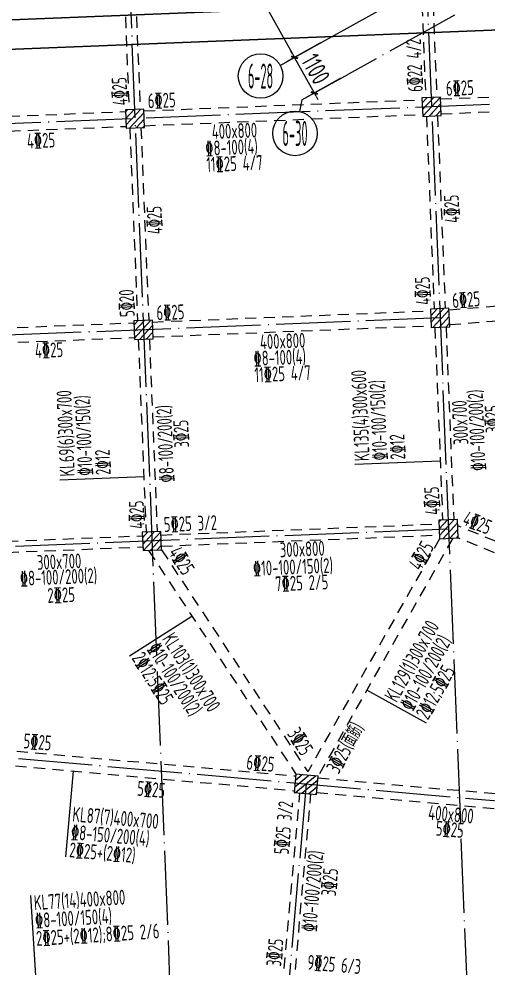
# Model space of a CAD drawing. Header units: millimetres. Extents: x 64473 to 386235, y 427387 to 703525.
# Drawn here: x 197727 to 210368, y 507170 to 532766 of the extents above; entities that cross this region are included whole.
import ezdxf
from ezdxf.enums import TextEntityAlignment as Align

# ---------------------------------------------------------------- set-up
doc = ezdxf.new("R2010")
doc.units = ezdxf.units.MM
doc.header["$LTSCALE"] = 100
doc.header["$PDMODE"] = 35
doc.header["$PDSIZE"] = 200
doc.linetypes.add('3', pattern=[5, 3, -2])
doc.linetypes.add('DOTE', pattern=[2.42, 2, -0.2, 0.02, -0.2])
for name, color, linetype in [('B-TEXT', 7, 'Continuous'), ('COLU', 7, 'Continuous'), ('h斜线-柱', 7, 'Continuous'), ('L-AXIS', 3, 'Continuous'), ('L-dote', 253, 'DOTE'), ('垂直标注', 31, 'Continuous'), ('垂直钢筋', 27, 'Continuous'), ('梁虚线', 4, '3'), ('水平标注', 2, 'Continuous'), ('水平钢筋', 30, 'Continuous')]:
    doc.layers.add(name, color=color, linetype=linetype)
doc.styles.add('_TCH_AXIS', font='tssdeng.shx', dxfattribs={"width": 0.7, "bigfont": 'tssdchn.shx'})
doc.styles.add('COMPLEX', font='tssdeng.shx', dxfattribs={"width": 0.7, "bigfont": 'tssdchn.shx'})
doc.styles.get("Standard").update_dxf_attribs({"font": 'tssdeng.shx', "width": 0.7, "bigfont": 'tssdchn.shx'})
doc.styles.add('TSSD_Dimension', font='Tssdeng.shx', dxfattribs={"width": 0.7, "bigfont": 'tssdchn.shx'})
doc.dimstyles.new('TSSD_100_100$0', dxfattribs={"dimtxt": 300, "dimasz": 100, "dimexe": 250, "dimexo": 250, "dimgap": 100, "dimtad": 1, "dimdec": 0, "dimzin": 0, "dimdsep": 46, "dimtxsty": 'TSSD_Dimension', "dimblk": '_tsdbk', "dimblk1": '_tsdbk', "dimblk2": '_tsdbk', "dimsah": 1, "dimcen": 0, "dimclrt": 7, "dimadec": 0, "dimazin": 0, "dimtfac": 1, "dimtdec": 0, "dimtix": 1, "dimtmove": 2, "dimatfit": 3, "dimldrblk": '_tsdbk', "dimfxl": 1, "dimtolj": 1, "dimtzin": 0, "dimarcsym": 0})
pattern_1 = [(47.298773, (-467527.32, -323147.44), (-93.332309, 86.128277), [])]

# ---------------------------------------------------------------- blocks, each defined once
blk = doc.blocks.new('_tsdbk')
blk.add_line((-1, 0), (0, 0))
at = {"const_width": 0.5}
blk.add_lwpolyline([(-0.7, -0.7), (0.7, 0.7)], dxfattribs=at)
blk = doc.blocks.new('*D82')
at = {"layer": 'Defpoints', "color": 0}
for p in [(206070, 532240), (205154, 531731), (206604, 531278)]:
    blk.add_point(p, dxfattribs=at)
at = {"layer": 'L-AXIS', "color": 0, "lineweight": -2}
for p, q in [((205851, 532118), (204936, 531610)), ((205106, 531818), (205057, 531906)), ((205688, 530769), (205154, 531731)), ((206386, 531157), (205470, 530648)), ((205737, 530682), (205785, 530594))]:
    blk.add_line(p, q, dxfattribs=at)
at = {"layer": 'L-AXIS', "color": 0, "lineweight": -2, "xscale": 100, "yscale": 100, "zscale": 100}
for p, rotation in [((205154, 531731), 299.0453740275307), ((205688, 530769), 119.0453740275307)]:
    blk.add_blockref('_tsdbk', p, dxfattribs=dict(at, rotation=rotation))
at = {"layer": 'L-AXIS', "color": 7, "insert": (205727, 531420), "char_height": 500, "attachment_point": 5, "rotation": 299.0454, "style": 'TSSD_Dimension'}
blk.add_mtext('\\A1;1100', dxfattribs=at)
blk = doc.blocks.new('*D105')
at = {"layer": 'Defpoints', "color": 0}
for p in [(204371, 535299), (203455, 534791), (206070, 532240)]:
    blk.add_point(p, dxfattribs=at)
at = {"layer": 'L-AXIS', "color": 0, "lineweight": -2}
for p, q in [((204152, 535178), (203236, 534669)), ((205106, 531818), (203503, 534703)), ((205851, 532118), (204936, 531610))]:
    blk.add_line(p, q, dxfattribs=at)
at = {"layer": 'L-AXIS', "color": 0, "lineweight": -2, "xscale": 100, "yscale": 100, "zscale": 100}
for p, rotation in [((203455, 534791), 119.0453740275307), ((205154, 531731), 299.0453740275307)]:
    blk.add_blockref('_tsdbk', p, dxfattribs=dict(at, rotation=rotation))
at = {"layer": 'L-AXIS', "color": 7, "insert": (204611, 533431), "char_height": 500, "attachment_point": 5, "rotation": 299.0454, "style": 'TSSD_Dimension'}
blk.add_mtext('\\A1;3500', dxfattribs=at)
blk = doc.blocks.new('_AXISO')
blk.add_circle((0, 0), 0.5)
at = {"layer": 'B-TEXT', "style": 'COMPLEX', "width": 1.450893}
blk.add_attdef('A', text='', height=0.56, dxfattribs=at).set_placement((0.249375, -0.28), (0.749375, -0.28), align=Align.FIT)
blk = doc.blocks.new('后浇带现场')
at = {"color": 6, "lineweight": 30}
for points in [[(662200, 674230), (718557, 674230), (718557, 624270), (707583, 624270), (707286, 620897), (700215, 616964), (698139, 620873), (664797, 619534)], [(662200, 673430), (717757, 673430), (717757, 625070), (706851, 625070), (706526, 621390), (700538, 618060), (698609, 621692), (664765, 620333)]]:
    blk.add_lwpolyline(points, dxfattribs=at)

msp = doc.modelspace()

# ---------------------------------------------------------------- hatches: boundary and pattern name
at = {"layer": 'h斜线-柱'}
h = msp.add_hatch(dxfattribs=at)
h.set_pattern_fill('ANSI31', color=256, scale=40, angle=2.29877, style=0)
h.set_pattern_definition(pattern_1)
h.paths.add_polyline_path([(208607.6, 530138.8), (209107.2, 530158.8), (209087.2, 530658.4), (208587.6, 530638.4)])
h = msp.add_hatch(dxfattribs=at)
h.set_pattern_fill('ANSI31', color=256, scale=40, angle=2.29877, style=0)
h.set_pattern_definition(pattern_1)
h.paths.add_polyline_path([(200614.1, 529817.9), (201113.7, 529838), (201093.6, 530337.6), (200594, 530317.5)])
h = msp.add_hatch(dxfattribs=at)
h.set_pattern_fill('ANSI31', color=256, scale=40, angle=2.29877, style=0)
h.set_pattern_definition(pattern_1)
h.paths.add_polyline_path([(208836.2, 524443.4), (209335.8, 524463.4), (209315.8, 524963), (208816.2, 524943)])
h = msp.add_hatch(dxfattribs=at)
h.set_pattern_fill('ANSI31', color=256, scale=40, angle=2.29877, style=0)
h.set_pattern_definition(pattern_1)
h.paths.add_polyline_path([(200842.7, 524122.5), (201342.3, 524142.5), (201322.2, 524642.1), (200822.6, 524622.1)])
h = msp.add_hatch(dxfattribs=at)
h.set_pattern_fill('ANSI31', color=256, scale=40, angle=2.29877, style=0)
h.set_pattern_definition(pattern_1)
h.paths.add_polyline_path([(209064.9, 518748), (209564.5, 518768), (209544.4, 519267.6), (209044.8, 519247.6)])
h = msp.add_hatch(dxfattribs=at)
h.set_pattern_fill('ANSI31', color=256, scale=40, angle=2.29877, style=0)
h.set_pattern_definition(pattern_1)
h.paths.add_polyline_path([(201071.3, 518427.1), (201570.9, 518447.1), (201550.9, 518946.7), (201051.3, 518926.7)])
h = msp.add_hatch(dxfattribs=at)
h.set_pattern_fill('ANSI31', color=256, scale=40, angle=-5.06835, style=0)
h.set_pattern_definition([(39.931646, (-467527.32, -323147.44), (-81.517904, 97.384965), [])])
h.paths.add_polyline_path([(205148, 511903.1), (205745.7, 511850.1), (205789.9, 512348.2), (205192.2, 512401.2)])

# ---------------------------------------------------------------- linework, layer by layer
at = {"layer": 'COLU'}
for points in [[(208607.6, 530138.8), (209107.2, 530158.8), (209087.2, 530658.4), (208587.6, 530638.4)], [(200614.1, 529817.9), (201113.7, 529838), (201093.6, 530337.6), (200594, 530317.5)], [(208836.2, 524443.4), (209335.8, 524463.4), (209315.8, 524963), (208816.2, 524943)], [(200842.7, 524122.5), (201342.3, 524142.5), (201322.2, 524642.1), (200822.6, 524622.1)], [(209064.9, 518748), (209564.5, 518768), (209544.4, 519267.6), (209044.8, 519247.6)], [(201071.3, 518427.1), (201570.9, 518447.1), (201550.9, 518946.7), (201051.3, 518926.7)], [(205148, 511903.1), (205745.7, 511850.1), (205789.9, 512348.2), (205192.2, 512401.2)]]:
    msp.add_lwpolyline(points, close=True, dxfattribs=at)
at = {"layer": 'L-AXIS'}
for p, q in [((204764.5, 531514.5), (206070, 532239.6)), ((205351.3, 530582.2), (206604.1, 531277.9)), ((205351.3, 530582.2), (205286.8, 530266.7))]:
    msp.add_line(p, q, dxfattribs=at)
at = {"layer": 'L-dote', "ltscale": 10}
for p, q in [((230622.7, 544616.5), (206604.1, 531277.9)), ((208378.1, 542089.2), (210551.1, 487957.4)), ((200384.5, 541768.3), (202557.5, 487636.5)), ((206070, 532239.6), (220740.7, 540386.8)), ((215244.2, 530655.4), (182271.4, 529331.8)), ((209076, 524703.2), (182500, 523636.4)), ((209304.6, 519007.8), (182728.6, 517941)), ((300944.2, 503657.9), (197400.6, 512841.2)), ((205469, 512125.7), (203686, 492023.1))]:
    msp.add_line(p, q, dxfattribs=at)
at = {"layer": '垂直标注'}
for p, q in [((206780.9, 520755), (209080.7, 520847.3)), ((198832.1, 520339.9), (201091, 520430.6)), ((200709.7, 515592.9), (202389.6, 516657.5)), ((208711, 513771.1), (207102.4, 514667.6))]:
    msp.add_line(p, q, dxfattribs=at)
at = {"layer": '梁虚线'}
for p, q in [((208466.8, 536138.8), (208687.5, 530643.2)), ((208766.7, 536149.2), (208987.3, 530653.7)), ((200473.3, 535817.9), (200693.9, 530322.3)), ((200773.1, 535828.3), (200993.7, 530332.8)), ((209090.2, 530608.5), (215009.9, 530846.2)), ((201096.6, 530287.6), (208590.6, 530588.5)), ((209104.2, 530208.8), (214974.8, 530444.4)), ((195950.8, 530081.1), (200597, 530267.6)), ((201110.6, 529887.9), (208604.6, 530188.7)), ((208707.5, 530143.6), (208916.1, 524947.8)), ((209007.3, 530154.1), (209215.9, 524958.2)), ((195964.8, 529681.3), (200611, 529867.8)), ((200713.9, 529822.7), (200922.5, 524626.9)), ((201013.8, 529833.2), (201222.3, 524637.4)), ((209318.5, 524923.2), (214521.4, 525338)), ((201325.3, 524592.2), (208819.2, 524893.1)), ((209332.5, 524523), (214486, 524933.9)), ((196179.4, 524385.7), (200825.7, 524572.2)), ((201339.2, 524192.5), (208833.2, 524493.3)), ((208936.1, 524448.2), (209144.7, 519252.4)), ((209236, 524458.6), (209444.5, 519262.8)), ((196193.4, 523985.9), (200839.6, 524172.4)), ((200942.6, 524127.3), (201151.1, 518931.5)), ((201242.4, 524137.8), (201451, 518941.9)), ((201555.7, 518846.8), (209049.6, 519147.7)), ((213813.9, 517358.9), (209551.2, 519097.7)), ((196409.8, 518640.3), (201056, 518826.8)), ((201566.1, 518547), (209060.1, 518847.9)), ((209064.9, 518748), (205510.4, 512461.7)), ((209417.5, 518762.1), (205789.7, 512346.2)), ((213786.2, 517045.9), (209564.5, 518768)), ((196420.3, 518340.5), (201066.5, 518527)), ((201221, 518433.1), (205191.4, 512400.6)), ((201570.9, 518447.1), (205510.4, 512461.7)), ((197667.1, 513018.4), (205187.8, 512351.4)), ((197632.2, 512619.9), (205152.7, 511952.9)), ((205785.2, 512298.4), (213305.7, 511631.4)), ((204877.8, 507158.3), (205297.4, 511889.7)), ((205176.7, 507132.1), (205596.3, 511863.6)), ((205750.4, 511899.9), (213270.8, 511232.9))]:
    msp.add_line(p, q, dxfattribs=at)
at = {"layer": '水平标注'}
for p, q in [((198989.2, 510167.8), (199194.4, 512481.4)), ((198035.3, 509128.1), (198187.5, 506673.8))]:
    msp.add_line(p, q, dxfattribs=at)

# ---------------------------------------------------------------- block references
at = {"color": 3, "lineweight": 30}
msp.add_blockref('后浇带现场', (-480910.3, -88135.4), dxfattribs=at)
at = {"layer": 'L-AXIS'}
ref = msp.add_blockref('_AXISO', (204238.7, 531225.5), dxfattribs=dict(at, xscale=1199.999999999997, yscale=1200, zscale=1200, rotation=359.999645787379))
ref.add_attrib('A', '6-28', dxfattribs={"color": 7, "height": 678.82, "rotation": 359.99965, "style": '_TCH_AXIS', "width": 0.2625}).set_placement((203899.3, 530886.1), (204578.1, 530886.1), align=Align.FIT)
ref = msp.add_blockref('_AXISO', (205166.6, 529678.9), dxfattribs=dict(at, xscale=1199.999999999997, yscale=1200, zscale=1200, rotation=359.999645787379))
ref.add_attrib('A', '6-30', dxfattribs={"color": 7, "height": 678.82, "rotation": 359.99965, "style": '_TCH_AXIS', "width": 0.265823}).set_placement((204827.2, 529339.5), (205506, 529339.5), align=Align.FIT)

# ---------------------------------------------------------------- texts
at = {"layer": '垂直标注', "width": 0.65}
for s, height, rotation, p in [('KL135(4)300x600', 403, 92.29878, (207178.3, 520851.2)), ('%%13210-100/150(2)', 402, 92.29878, (207659.1, 520870.5)), ('KL69(6)300x700', 403, 92.29878, (199231.6, 520436.6)), ('%%13210-100/150(2)', 402, 92.29878, (199714.8, 520456)), ('2%%13212', 401, 92.29878, (208139.9, 520889.8)), ('2%%13212', 401, 92.29878, (200198, 520475.4)), ('KL129(1)300x700', 403, 60.86727, (207909.4, 514309.7)), ('KL103(1)300x700', 403, 302.36242, (201569.8, 516042.6)), ('%%13210-100/200(2)', 402, 60.86727, (208329.7, 514075.4)), ('%%13210-100/200(2)', 402, 302.36242, (201161.3, 515783.7)), ('2%%13212;5%%13325', 401, 302.36242, (200752.9, 515524.8)), ('2%%13212;5%%13325', 401, 60.86727, (208750, 513841.1))]:
    msp.add_text(s, height=height, rotation=rotation, dxfattribs=at).set_placement(p)
at = {"layer": '垂直钢筋', "color": 0, "width": 0.65}
for s, rotation, p in [('6%%13322 4/2', 92.29874, (208613.8, 530805.7)), ('4%%13325', 92.29884, (200654.2, 530442.7)), ('4%%13325', 92.29878, (209606.3, 527273.6)), ('4%%13325', 92.29878, (201596, 526968.9)), ('4%%13325', 92.29878, (208825.7, 525063.9)), ('5%%13320', 92.29878, (200847, 524736.3)), ('%%13210-100/200(2)', 92.29878, (210308.7, 520587.5)), ('300x700', 92.29878, (209840.2, 521290.5)), ('%%1328-100/200(2)', 92.29878, (201911.2, 520275.9)), ('3%%13325', 92.29878, (210708, 521611.6)), ('3%%13325', 92.29878, (202313.9, 521213.9)), ('4%%13325', 92.29878, (209075.3, 519401.2)), ('4%%13325', 92.29878, (201116.3, 519023.5)), ('4%%13325', 60.86727, (208558.5, 517864.1)), ('4%%13325', 302.36242, (201738.1, 518370.3)), ('3%%13325(面筋)', 60.86727, (206341, 512380.5)), ('3%%13325', 302.36242, (204938.9, 513491.1)), ('5%%13325 3/2', 84.93173, (204994.2, 510221.1)), ('%%13210-100/200(2)', 84.93173, (205738.2, 508134.2)), ('3%%13325', 84.93173, (206265.5, 509098.7)), ('3%%13325', 84.93173, (204789.9, 507200.9))]:
    msp.add_text(s, height=400, rotation=rotation, dxfattribs=at).set_placement(p)
at = {"layer": '水平标注', "width": 0.65}
for s, height, rotation, p in [('KL87(7)400x700', 403, 354.93166, (199154.9, 511124.1)), ('%%1328-150/200(4)', 402, 354.93166, (199112.2, 510642.4)), ('2%%13325+(2%%13212)', 401, 354.93166, (199069.5, 510160.7)), ('KL77(14)400x800', 403, 3.5487, (198140.7, 508730.9)), ('%%1328-100/150(4)', 402, 3.5487, (198170.6, 508248.2)), ('2%%13325+(2%%13212);8%%13325 2/6', 401, 3.5487, (198200.6, 507765.5))]:
    msp.add_text(s, height=height, rotation=rotation, dxfattribs=at).set_placement(p)
at = {"layer": '水平钢筋', "color": 0, "width": 0.65}
for s, rotation, p in [('6%%13325', 2.29886, (209241.6, 530689.8)), ('6%%13325', 2.29874, (201204.9, 530355)), ('400x800', 2.29874, (202931.7, 529523.5)), ('4%%13325', 2.2987, (197950.7, 529273.8)), ('%%1328-100(4)', 2.29874, (202756, 529076.1)), ('11%%13325 4/7', 2.29874, (202784.2, 528636.9)), ('6%%13325', 4.55855, (209419.1, 524966.7)), ('6%%13325', 2.29877, (201440.4, 524639.6)), ('400x800', 2.29877, (204230, 523855)), ('4%%13325', 2.2988, (198165.3, 523619.3)), ('%%1328-100(4)', 2.29877, (204054.3, 523407.6)), ('11%%13325 4/7', 2.29877, (204082.5, 522968.4)), ('5%%13325 3/2', 2.29881, (201637.9, 518929.4)), ('4%%13325', 337.93274, (209655.6, 519134.6)), ('300x800', 2.29878, (204763.4, 518245.3)), ('300x700', 2.29878, (198218.5, 517906.4)), ('%%13210-100/150(2)', 2.29881, (204040.6, 517744.4)), ('%%1328-100/200(2)', 2.29878, (197757.3, 517474.6)), ('7%%13325 2/5', 2.29881, (204639.1, 517328.1)), ('2%%13325', 2.29878, (198501.3, 517015.6)), ('5%%13325', 354.93161, (197833.4, 513100.4)), ('6%%13325', 354.93163, (203844, 512526.4)), ('5%%13325', 354.93161, (200898.8, 511820.8)), ('400x800', 354.93163, (208744.5, 511170.7)), ('5%%13325', 354.93161, (208948.4, 510744.3)), ('9%%13325 6/3', 354.93169, (205485.1, 507130.7))]:
    msp.add_text(s, height=400, rotation=rotation, dxfattribs=at).set_placement(p)

# ---------------------------------------------------------------- dimensions: what is measured, and where the dimension line sits
at = {"layer": 'L-AXIS'}
for base, p1, p2, picture, middle in [((203454.9, 534790.8), (206070, 532239.6), (204370.8, 535299.4), '*D105', (204610.5, 533430.8)), ((205154.2, 531730.9), (206604.1, 531277.9), (206070, 532239.6), '*D82', (205727.2, 531420))]:
    dim = msp.add_linear_dim(base=base, p1=p1, p2=p2, angle=119.04537, dimstyle='TSSD_100_100$0', override={"dimtxt": 500}, dxfattribs=at)
    dim.commit()
    dim.dimension.update_dxf_attribs({"geometry": picture, "text_midpoint": middle})

doc.saveas('drawing.dxf')
